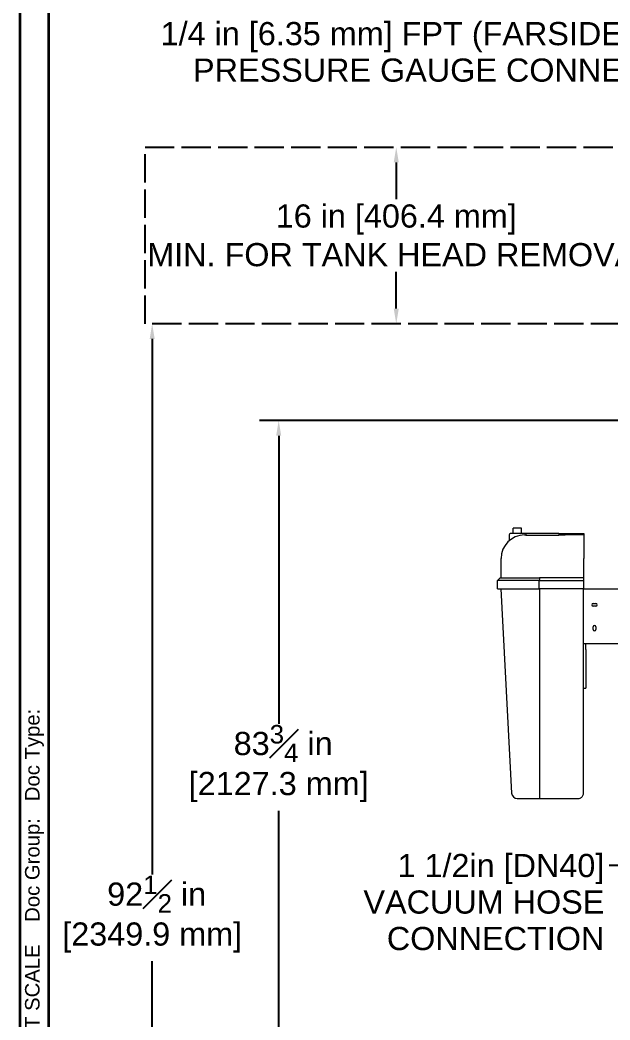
# Model space of a CAD drawing. Header units: inches. Extents: x 17 to 469, y 7 to 301.
# Drawn here: x 17.5 to 71, y 69.7 to 160.3 of the extents above; entities that cross this region are included whole.
import ezdxf

# ---------------------------------------------------------------- set-up
doc = ezdxf.new("R2010")
doc.units = ezdxf.units.IN
doc.header["$LTSCALE"] = 14
doc.header["$MEASUREMENT"] = 0
doc.linetypes.add('DASHED_SPACE', pattern=[0.2067, 0.1654, -0.0413])
doc.layers.get('0').update_dxf_attribs({"lineweight": 25})
for name, color, linetype, lineweight in [('Border', 7, 'Continuous', 35), ('Dimension (ANSI)', 7, 'Continuous', 25), ('Sketch Geometry (ANSI)', 7, 'Continuous', 25), ('Symbol (ANSI)', 7, 'Continuous', 25), ('Visible (ANSI)', 7, 'Continuous', 50)]:
    doc.layers.add(name, color=color, linetype=linetype, lineweight=lineweight)
doc.styles.add('MEMCOR Medium', font='arial.ttf')
doc.styles.add('Standard A-B-C', font='arial.ttf')
doc.styles.add('Standard D-E', font='arial.ttf')
doc.dimstyles.new('Default (ANSI)', dxfattribs={"dimscale": 14, "dimtxt": 0.15, "dimasz": 0.098425, "dimexe": 0.125, "dimexo": 0.0625, "dimgap": 0.031496, "dimtad": 0, "dimtih": 1, "dimtoh": 1, "dimdec": 4, "dimrnd": 1e-08, "dimzin": 3, "dimdsep": 46, "dimlunit": 5, "dimtxsty": 'MEMCOR Medium', "dimcen": 0.09, "dimdle": 0.393701, "dimclrd": 256, "dimclre": 256, "dimclrt": 256, "dimadec": 0, "dimazin": 1, "dimtfac": 0.8, "dimtofl": 0, "dimtmove": 0, "dimatfit": 3, "dimfxl": 1, "dimfrac": 1, "dimtolj": 1, "dimtzin": 4, "dimlwd": -1, "dimlwe": -1, "dimarcsym": 0})
doc.dimstyles.new('Default (ANSI)$7', dxfattribs={"dimscale": 14, "dimtxt": 0.15, "dimasz": 0.098425, "dimexe": 0.125, "dimexo": 0.0625, "dimgap": 0.031496, "dimtad": 0, "dimtih": 1, "dimtoh": 1, "dimdec": 4, "dimrnd": 1e-08, "dimzin": 3, "dimdsep": 46, "dimlunit": 5, "dimtxsty": 'MEMCOR Medium', "dimcen": 0.09, "dimdle": 0.393701, "dimclrd": 256, "dimclre": 256, "dimclrt": 256, "dimadec": 0, "dimazin": 1, "dimtfac": 0.8, "dimtofl": 0, "dimtmove": 0, "dimatfit": 3, "dimfxl": 1, "dimfrac": 1, "dimtolj": 1, "dimtzin": 4, "dimlwd": -1, "dimlwe": -1, "dimarcsym": 0})
doc.dimstyles.new('Default (ANSI)-01', dxfattribs={"dimscale": 14, "dimtxt": 0.15, "dimasz": 0.098425, "dimexe": 0.125, "dimexo": 0.0625, "dimgap": 0.031496, "dimtad": 0, "dimtih": 1, "dimtoh": 1, "dimdec": 4, "dimrnd": 1e-08, "dimzin": 3, "dimdsep": 46, "dimlunit": 5, "dimtxsty": 'MEMCOR Medium', "dimcen": 0.09, "dimdle": 0.393701, "dimclrd": 256, "dimclre": 256, "dimclrt": 256, "dimadec": 0, "dimazin": 1, "dimtfac": 0.8, "dimtofl": 0, "dimtmove": 0, "dimatfit": 3, "dimfxl": 1, "dimfrac": 1, "dimtolj": 1, "dimtzin": 4, "dimlwd": -1, "dimlwe": -1, "dimarcsym": 0})
doc.dimstyles.new('in [mm] D-E NeptuneBenson$7', dxfattribs={"dimscale": 14, "dimtxt": 0.15, "dimasz": 0.098425, "dimexe": 0.125, "dimexo": 0.063, "dimgap": 0.031496, "dimtad": 0, "dimtih": 1, "dimtoh": 1, "dimdec": 4, "dimrnd": 1e-08, "dimzin": 3, "dimdsep": 46, "dimlunit": 5, "dimtxsty": 'Standard D-E', "dimcen": 0.09, "dimdle": 0.393701, "dimclrd": 256, "dimclre": 256, "dimclrt": 256, "dimadec": 1, "dimazin": 1, "dimtfac": 1, "dimtofl": 0, "dimtmove": 0, "dimatfit": 3, "dimfxl": 1, "dimfrac": 1, "dimtolj": 1, "dimtzin": 4, "dimlwd": -1, "dimlwe": -1, "dimarcsym": 0})

# ---------------------------------------------------------------- blocks, each defined once
blk = doc.blocks.new('Borders 22x34_D')
at = {"layer": 'Border'}
for p, q in [((1.25, 21.5), (1.25, 0.5)), ((1.4375, 0.5), (1.4375, 21.3125))]:
    blk.add_line(p, q, dxfattribs=at)
at = {"layer": 'Border', "insert": (1.3437, 3.875), "char_height": 0.094, "attachment_point": 4, "rotation": 90, "style": 'Standard A-B-C'}
blk.add_mtext('\\fArial|b0|i0;{\\H0.0940;BAR = 1" AT PLOT SCALE    Doc Group:   Doc Type: }', dxfattribs=at)
blk = doc.blocks.new('*D21')
at = {"layer": 'Defpoints', "color": 0, "transparency": 16777216}
for p in [(73.257, 123.979), (40.949, 40.229), (74.882, 40.229)]:
    blk.add_point(p, dxfattribs=at)
at = {"layer": 'Dimension (ANSI)', "transparency": 16777216}
for p, q in [((72.382, 123.979), (39.199, 123.979)), ((40.949, 122.601), (40.949, 96.498)), ((40.949, 41.607), (40.949, 88.609)), ((74.007, 40.229), (39.199, 40.229))]:
    blk.add_line(p, q, dxfattribs=at)
for points in [[(40.72, 122.601), (41.179, 122.601), (40.949, 123.979)], [(40.72, 41.607), (41.179, 41.607), (40.949, 40.229)]]:
    blk.add_solid(points, dxfattribs=at)
at = {"layer": 'Dimension (ANSI)', "transparency": 16777216, "char_height": 2.1, "attachment_point": 5, "style": 'MEMCOR Medium'}
for s, insert in [('\\A1; 83{\\H0.8x;\\S3#4;} in', (40.949, 94.711)), ('\\A1;[2127.3 mm]', (40.949, 90.767))]:
    blk.add_mtext(s, dxfattribs=dict(at, insert=insert))
blk = doc.blocks.new('*D23')
at = {"layer": 'Defpoints', "color": 0, "transparency": 16777216}
for p in [(43.51, 148.744), (43.51, 132.744), (51.605, 132.744)]:
    blk.add_point(p, dxfattribs=at)
at = {"layer": 'Dimension (ANSI)', "transparency": 16777216}
for p, q in [((51.605, 147.366), (51.605, 144.026)), ((51.605, 134.122), (51.605, 137.463))]:
    blk.add_line(p, q, dxfattribs=at)
for points in [[(51.375, 147.366), (51.835, 147.366), (51.605, 148.744)], [(51.375, 134.122), (51.835, 134.122), (51.605, 132.744)]]:
    blk.add_solid(points, dxfattribs=at)
at = {"layer": 'Dimension (ANSI)', "transparency": 16777216, "insert": (51.605, 140.744), "char_height": 2.1, "attachment_point": 5, "style": 'MEMCOR Medium'}
blk.add_mtext('\\A1;\\fArial|b0|i0;16 in [406.4 mm]\\P\\fArial|b0|i0; MIN. FOR TANK HEAD REMOVAL', dxfattribs=at)
blk = doc.blocks.new('*D27')
at = {"layer": 'Defpoints', "color": 0, "transparency": 16777216}
for p in [(28.833, 132.744), (29.483, 132.744), (74.882, 40.229)]:
    blk.add_point(p, dxfattribs=at)
at = {"layer": 'Dimension (ANSI)', "transparency": 16777216}
for p, q in [((29.483, 131.366), (29.483, 82.85)), ((29.483, 41.607), (29.483, 74.985)), ((74.007, 40.229), (27.733, 40.229))]:
    blk.add_line(p, q, dxfattribs=at)
for points in [[(29.254, 131.366), (29.713, 131.366), (29.483, 132.744)], [(29.254, 41.607), (29.713, 41.607), (29.483, 40.229)]]:
    blk.add_solid(points, dxfattribs=at)
at = {"layer": 'Dimension (ANSI)', "transparency": 16777216, "char_height": 2.1, "attachment_point": 5, "style": 'MEMCOR Medium'}
for s, insert in [('\\A1; 92{\\H0.8x;\\S1#2;} in', (29.483, 81.063)), ('\\A1;[2349.9 mm]', (29.483, 77.131))]:
    blk.add_mtext(s, dxfattribs=dict(at, insert=insert))

msp = doc.modelspace()

# ---------------------------------------------------------------- linework, layer by layer
at = {"layer": 'Sketch Geometry (ANSI)', "linetype": 'DASHED_SPACE', "ltscale": 1.105812}
msp.add_line((28.832773, 132.744368), (28.832773, 148.744368), dxfattribs=at)
at = {"layer": 'Sketch Geometry (ANSI)', "linetype": 'DASHED_SPACE', "ltscale": 1.144592}
for p, q in [((28.832773, 148.744368), (124.887172, 148.744368)), ((124.887172, 132.744368), (28.832773, 132.744368))]:
    msp.add_line(p, q, dxfattribs=at)
at = {"layer": 'Visible (ANSI)', "linetype": 'Continuous', "lineweight": 18}
for p, q in [((62.964004, 114.229368), (62.214004, 114.229368)), ((62.214004, 113.729368), (62.214004, 114.229368)), ((62.964004, 113.729368), (62.964004, 114.229368)), ((61.839004, 113.604368), (61.839004, 113.088974)), ((63.339004, 113.729368), (61.964004, 113.729368)), ((63.226374, 113.604368), (63.339004, 113.604368)), ((66.344197, 113.729368), (63.339004, 113.729368)), ((63.339004, 113.729368), (63.339004, 113.600496)), ((66.344197, 113.729368), (68.602639, 113.729368)), ((66.344197, 113.729368), (66.344197, 113.601688)), ((68.602639, 113.604368), (67.487327, 113.604368)), ((68.602639, 113.729368), (68.602639, 113.604368)), ((68.602639, 113.604368), (68.602639, 111.479368)), ((61.101374, 109.729368), (61.101374, 111.479368)), ((68.602639, 109.729368), (68.602639, 111.479368)), ((61.029973, 109.729368), (60.779973, 109.479368)), ((61.029973, 109.729368), (64.586232, 109.729368)), ((68.602639, 109.729368), (64.586232, 109.729368)), ((68.602639, 109.479368), (68.602639, 109.729368)), ((64.574245, 109.479368), (60.779973, 109.479368)), ((60.779973, 108.729368), (60.779973, 109.479368)), ((64.574245, 109.479368), (68.602639, 109.479368)), ((64.574245, 108.729368), (64.574245, 109.479368)), ((68.602639, 108.729368), (68.602639, 109.479368)), ((60.779973, 108.729368), (64.574245, 108.729368)), ((61.089004, 108.729368), (62.064071, 90.203089)), ((68.602639, 108.729368), (64.574245, 108.729368)), ((64.589004, 108.729368), (64.589004, 90.209686)), ((68.589004, 106.326866), (68.589004, 108.729368)), ((68.602639, 108.729368), (68.964004, 108.729368)), ((68.964004, 108.729368), (74.322447, 108.729368)), ((69.447447, 107.404368), (69.697447, 107.404368)), ((69.697447, 107.154368), (69.447447, 107.154368)), ((68.589004, 103.729368), (68.589004, 106.326866)), ((69.447447, 105.034368), (69.447447, 105.284368)), ((69.697447, 105.284368), (69.697447, 105.034368)), ((68.964004, 103.729368), (68.589004, 103.729368)), ((68.589004, 90.229368), (68.589004, 103.729368)), ((68.776504, 103.229368), (68.776504, 103.729368)), ((74.322447, 103.729368), (68.964004, 103.729368)), ((68.776504, 103.229368), (68.776504, 100.229368)), ((68.589004, 99.729368), (68.776504, 99.729368)), ((68.776504, 100.229368), (68.776504, 99.729368)), ((62.56338, 89.729368), (64.60393, 89.729368)), ((64.589004, 90.209686), (64.589004, 90.209647)), ((64.60393, 89.729368), (68.089004, 89.729368))]:
    msp.add_line(p, q, dxfattribs=at)
for centre, radius, start, end in [((63.226374, 111.479368), 2.125, 90, 180), ((61.964004, 113.604368), 0.125, 90, 180), ((69.447447, 107.279368), 0.125, 90, 270), ((69.697447, 107.279368), 0.125, 270, 90), ((69.572447, 105.284368), 0.125, 0, 180), ((69.572447, 105.034368), 0.125, 180, 0), ((62.56338, 90.229368), 0.5, 183.0127875, 270)]:
    msp.add_arc(centre, radius, start, end, dxfattribs=at)
msp.add_ellipse((67.487327, 111.479368), major_axis=(-22.766058, 0), ratio=0.093340709, start_param=4.71238898, end_param=4.762622148, dxfattribs=at)
for points, knots in [([(63.339004, 113.600496), (63.339004, 113.599911), (63.340849, 113.599341), (63.353182, 113.597631), (63.371306, 113.596855), (63.433999, 113.595931), (63.488803, 113.596404), (63.666338, 113.598385), (63.816991, 113.60019), (64.124485, 113.601966), (64.343039, 113.602159), (64.559391, 113.599556)], [-71.641860366, -71.641860366, -71.641860366, -71.641860366, -71.404314925, -71.404314925, -70.85251163, -70.85251163, -69.950717986, -69.950717986, -68.021546725, -68.021546725, -64.744764236, -64.744764236, -64.744764236, -64.744764236]), ([(64.858779, 113.596977), (64.979751, 113.596504), (65.098817, 113.596217), (65.213167, 113.596217), (65.339405, 113.596217), (65.467798, 113.596533), (65.597446, 113.597034)], [28.615660727, 28.615660727, 28.615660727, 28.615660727, 29.490830428, 29.490830428, 29.490830428, 30.456978839, 30.456978839, 30.456978839, 30.456978839]), ([(65.597446, 113.597034), (65.761866, 113.597739), (65.928303, 113.598761), (66.178043, 113.600508), (66.261212, 113.601126), (66.344197, 113.601688)], [0.966148411, 0.966148411, 0.966148411, 0.966148411, 2.191429059, 2.191429059, 2.802720713, 2.802720713, 2.802720713, 2.802720713]), ([(64.589004, 90.209647), (64.589085, 90.14462), (64.589568, 90.080718), (64.591263, 89.962333), (64.592459, 89.908987), (64.595364, 89.819973), (64.597045, 89.785166), (64.600494, 89.740525), (64.602219, 89.729461), (64.603915, 89.729368), (64.603923, 89.729368), (64.60393, 89.729368)], [0, 0, 0, 0, 0.495890797, 0.495890797, 0.991923609, 0.991923609, 1.488224852, 1.488224852, 1.949323594, 1.949323594, 1.951269636, 1.951269636, 1.951269636, 1.951269636]), ([(68.089004, 89.729368), (68.153003, 89.729368), (68.217226, 89.741493), (68.310336, 89.779748), (68.341036, 89.796073), (68.402385, 89.83785), (68.433333, 89.864376), (68.488163, 89.925608), (68.512393, 89.959756), (68.553079, 90.038102), (68.569122, 90.08171), (68.583995, 90.154186), (68.587285, 90.180368), (68.588482, 90.206521)], [-0.002011235, -0.002011235, -0.002011235, -0.002011235, 0.532394174, 0.532394174, 0.803230689, 0.803230689, 1.097579475, 1.097579475, 1.376367374, 1.376367374, 1.655155274, 1.655155274, 1.804956091, 1.804956091, 1.804956091, 1.804956091]), ([(68.588482, 90.206521), (68.588656, 90.210326), (68.588786, 90.214133), (68.588961, 90.22175), (68.589004, 90.225559), (68.589004, 90.229368)], [0, 0, 0, 0, 0.02179182287, 0.02179182287, 0.04358364573, 0.04358364573, 0.04358364573, 0.04358364573])]:
    msp.add_open_spline(points, degree=3, knots=knots, dxfattribs=at)
for points in [[(64.559391, 113.599556), (64.655042, 113.598551), (64.75499, 113.59754), (64.858779, 113.596977)], [(64.586232, 109.729368), (64.582303, 109.646066), (64.578302, 109.562673), (64.574245, 109.479368)]]:
    msp.add_open_spline(points, degree=3, dxfattribs=at)

# ---------------------------------------------------------------- block references
at = {"xscale": 14, "yscale": 14, "zscale": 14}
msp.add_blockref('Borders 22x34_D', (0, 0), dxfattribs=at)

# ---------------------------------------------------------------- texts
at = {"layer": 'Symbol (ANSI)', "char_height": 2.10000007, "attachment_point": 3, "line_spacing_factor": 0.944221}
for s, insert, width, style in [('\\fArial|b0|i0;1/4 in [6.35 mm] FPT (FARSIDE) FOR EFFLUENT\\P\\fArial|b0|i0;PRESSURE GAUGE CONNECTION (by others)\\P', (96.098776, 160.084694), 65.85869226, 'MEMCOR Medium'), ('\\fArial|b0|i0;1 1/2in [DN40] \\P\\fArial|b0|i0;VACUUM HOSE\\P\\fArial|b0|i0;CONNECTION', (70.469857, 84.702974), 21.84832472, 'Standard D-E')]:
    msp.add_mtext(s, dxfattribs=dict(at, insert=insert, width=width, style=style))

# ---------------------------------------------------------------- dimensions: what is measured, and where the dimension line sits
at = {"layer": 'Dimension (ANSI)'}
for base, p1, p2, angle, text, dimstyle, override, picture, middle in [((51.605127, 132.744368), (43.51035, 148.744368), (43.51035, 132.744368), 270, '\\fArial|b0|i0;<> in [406.4 mm]\\P\\fArial|b0|i0; MIN. FOR TANK HEAD REMOVAL', 'Default (ANSI)-01', {"dimgap": 0.031496, "dimdec": 4, "dimpost": '', "dimse1": 1, "dimse2": 1, "dimtol": 0, "dimlim": 0, "dimtp": 0, "dimtm": 0, "dimtdec": 2, "dimatfit": 1}, '*D23', (51.605127, 140.744368)), ((29.483385, 132.744368), (74.881901, 40.229368), (28.832773, 132.744368), 90, ' <> in\\X[2349.9 mm]', 'Default (ANSI)', {"dimgap": 0.031496, "dimdec": 4, "dimpost": '', "dimse2": 1, "dimtol": 0, "dimlim": 0, "dimtp": 0, "dimtm": 0, "dimtdec": 2, "dimatfit": 1}, '*D27', (29.483385, 78.91776)), ((40.949209, 40.229368), (73.257306, 123.979368), (74.881901, 40.229368), 90, ' <> in\\X[2127.3 mm]', 'Default (ANSI)', {"dimgap": 0.031496, "dimdec": 4, "dimpost": '', "dimtol": 0, "dimlim": 0, "dimtp": 0, "dimtm": 0, "dimtdec": 2, "dimatfit": 1}, '*D21', (40.949209, 92.553453))]:
    dim = msp.add_linear_dim(base=base, p1=p1, p2=p2, angle=angle, text=text, dimstyle=dimstyle, override=override, dxfattribs=at)
    dim.commit()
    dim.dimension.update_dxf_attribs({"geometry": picture, "text_midpoint": middle, "dimtype": 160})

# ---------------------------------------------------------------- leaders
at = {"layer": 'Symbol (ANSI)', "annotation_type": 0, "has_hookline": 1, "hookline_direction": 1}
for points, dimstyle, override, text_width in [([(108.576469, 133.976536), (97.917674, 159.034694), (96.539721, 159.034694)], 'Default (ANSI)$7', {"dimasz": 0.098425, "dimtad": 0, "dimldrblk": 'Dot'}, 65.476742), ([(79.635674, 75.925181), (72.288755, 83.652974), (70.910802, 83.652974)], 'in [mm] D-E NeptuneBenson$7', {"dimtad": 0}, 21.671829)]:
    msp.add_leader(points, dimstyle=dimstyle, override=override, dxfattribs=dict(at, text_width=text_width))

doc.saveas('drawing.dxf')
